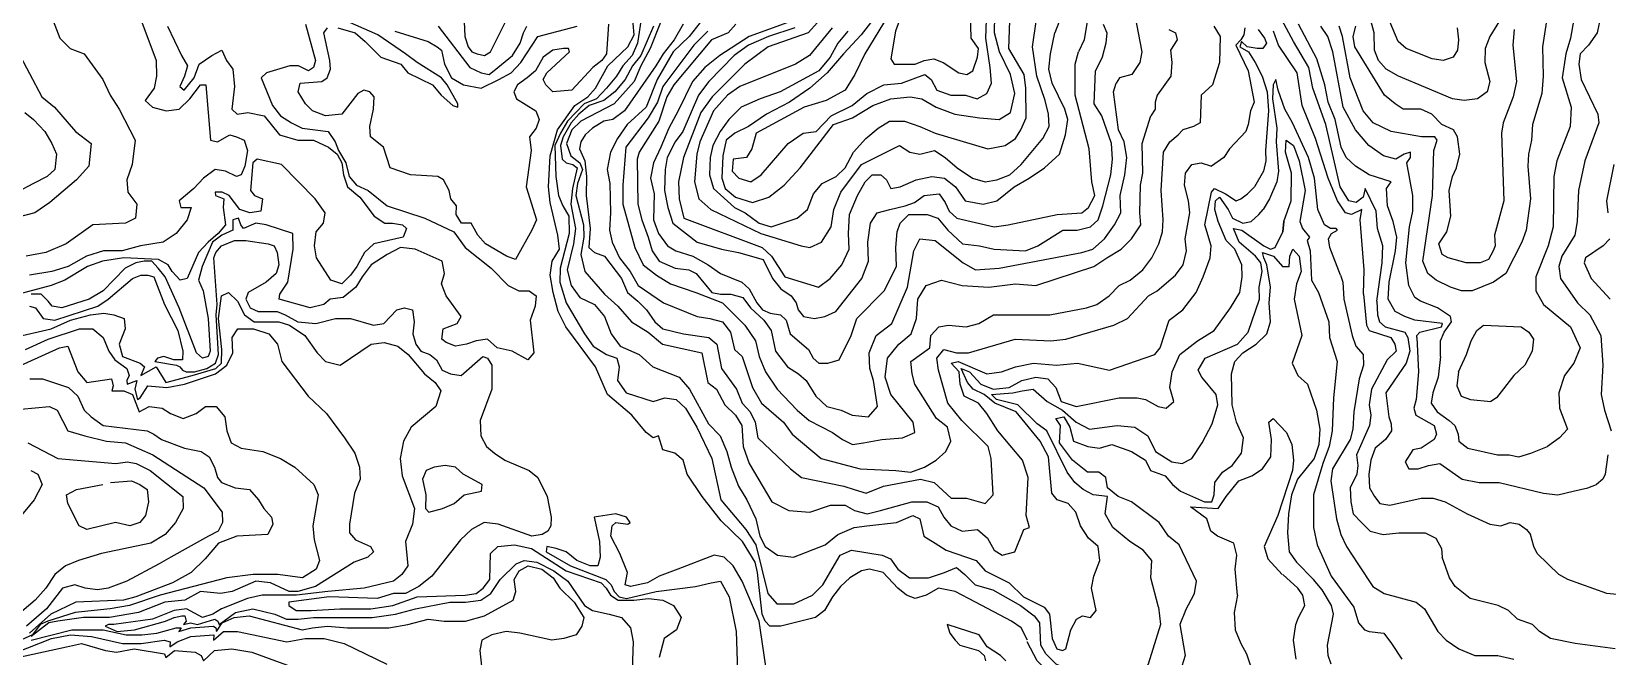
# Model space of a CAD drawing. Extents: x 3000 to 7000, y 3135 to 5000.
# Drawn here: x 5315 to 6226, y 3916 to 4278 of the extents above; entities that cross this region are included whole.
import ezdxf

# ---------------------------------------------------------------- set-up
doc = ezdxf.new("R2010")
doc.units = 0
doc.header["$MEASUREMENT"] = 0
doc.layers.add('TOPO_DIG', color=1, linetype='Continuous')

msp = doc.modelspace()

# ---------------------------------------------------------------- linework, layer by layer
at = {"layer": 'TOPO_DIG', "color": 3, "linetype": 'Continuous'}
for points, elevation in [([(5837, 4335), (5830.0625, 4312), (5820.65625, 4295), (5814.4375, 4278), (5811.6875, 4262), (5813.65625, 4259), (5825.8125, 4259), (5831.03125, 4261), (5836.5, 4262), (5842, 4260), (5850.9375, 4254), (5855.59375, 4253), (5859.125, 4255), (5861.8125, 4263), (5862.3125, 4268), (5858.25, 4274), (5857.625, 4295), (5856.65625, 4303), (5857.0625, 4310), (5856.34375, 4317)], 44), ([(5929.25, 4308), (5923.34375, 4273), (5920.09375, 4266)], 32), ([(5312.3125, 4292), (5327.75, 4284), (5331.59375, 4274), (5337.625, 4268), (5345.71875, 4265), (5356.46875, 4250), (5360.75, 4241), (5366, 4233), (5375.25, 4215), (5373.40625, 4201), (5370.3125, 4192), (5371.0625, 4185), (5376.1875, 4178), (5375.46875, 4170), (5369.65625, 4167), (5350.8125, 4166), (5335.4375, 4155), (5323.6875, 4150), (5312.15625, 4148)], 20), ([(5564.8125, 4292), (5565.6875, 4275), (5567.625, 4269), (5569.65625, 4266), (5572.8125, 4265), (5576.96875, 4264), (5580.5625, 4266), (5589, 4283)], 20), ([(5668.09375, 4289), (5665.3125, 4271), (5662.28125, 4264), (5657, 4258), (5653.1875, 4252), (5647.5625, 4245), (5641.75, 4239), (5634.625, 4236), (5624.96875, 4226), (5620.9375, 4219), (5617.5625, 4212), (5618.3125, 4194), (5619.6875, 4183), (5622.28125, 4177), (5625.8125, 4171), (5625.90625, 4161), (5620.8125, 4141), (5620.46875, 4133), (5624.28125, 4121), (5634.75, 4103), (5639.875, 4096), (5647.5, 4091), (5653.4375, 4089), (5654.84375, 4084), (5653.75, 4076), (5658.875, 4069), (5674.53125, 4064), (5681.25, 4066), (5687.6875, 4065), (5693.0625, 4060), (5699.65625, 4049), (5708.28125, 4031), (5713.5625, 4007), (5728, 3990), (5733.8125, 3981), (5740.625, 3953), (5745.9375, 3947), (5755.78125, 3947), (5766.5, 3952), (5772.4375, 3958), (5782.5625, 3975), (5789.09375, 3978), (5806.6875, 3975), (5811.5, 3973), (5815.875, 3967), (5822.5625, 3962), (5833.46875, 3962), (5842.84375, 3965), (5849.625, 3968), (5854.53125, 3964), (5860.375, 3958), (5870.75, 3955), (5886.75, 3946), (5894.59375, 3940), (5897.5625, 3936), (5898.1875, 3923)], 16), ([(5393.84375, 4281), (5401.90625, 4264), (5405.46875, 4258), (5403.625, 4252), (5400.9375, 4246), (5403.5, 4244), (5409.3125, 4251), (5412.21875, 4259), (5419.5, 4264), (5425.1875, 4267), (5428.0625, 4261), (5431.625, 4256), (5432.5625, 4246), (5431.0625, 4233), (5434.15625, 4230), (5440.34375, 4231), (5449.8125, 4229), (5458.53125, 4218), (5469.09375, 4215), (5478.3125, 4215), (5486.84375, 4211), (5491.96875, 4207), (5494.65625, 4202), (5495.5625, 4195), (5497.875, 4188), (5505.03125, 4182), (5513.1875, 4171), (5519.34375, 4167), (5523.9375, 4167), (5529.65625, 4166), (5531.9375, 4164), (5530.09375, 4159), (5513, 4155), (5507.75, 4150), (5503.3125, 4142), (5499.5625, 4137), (5494.53125, 4132), (5488.25, 4134), (5479.90625, 4147), (5478.875, 4154), (5479.75, 4162), (5484.09375, 4167), (5485, 4173), (5479.1875, 4181), (5459.6875, 4201), (5445.625, 4204), (5443.15625, 4202), (5441.875, 4186), (5444.15625, 4183), (5448.71875, 4181), (5447.8125, 4174), (5441.4375, 4173), (5435.75, 4175), (5429.53125, 4183), (5425.53125, 4185), (5421.375, 4185), (5421.5625, 4183), (5426.4375, 4181), (5425.96875, 4176), (5427.375, 4166), (5423.0625, 4161), (5417.34375, 4156), (5411.75, 4150), (5405.15625, 4135), (5401.15625, 4134), (5396.625, 4139), (5394.25, 4143), (5388.6875, 4146), (5368.625, 4147), (5356.375, 4145), (5347.6875, 4142), (5334.5625, 4134), (5326.59375, 4131), (5292.5625, 4122)], 16), ([(5525.125, 4278), (5544.46875, 4272), (5549.625, 4269), (5552.09375, 4267), (5553.9375, 4259), (5558.03125, 4251), (5564.875, 4247), (5575.15625, 4245), (5585.3125, 4250), (5592.4375, 4254), (5597.96875, 4260), (5607.875, 4275), (5630.5, 4281)], 16), ([(5678.71875, 4283), (5672.6875, 4268), (5667.25, 4258), (5663.46875, 4249), (5651.875, 4236), (5632.6875, 4226), (5627.4375, 4221), (5624.4375, 4213), (5626.84375, 4206), (5632.15625, 4202), (5633.53125, 4198), (5630.6875, 4190), (5629.75, 4183), (5634.25, 4166), (5634.375, 4159), (5632.75, 4149), (5635.03125, 4139), (5646.34375, 4126), (5654.125, 4119), (5661.96875, 4110), (5671.53125, 4104), (5679.9375, 4097), (5702.625, 4092), (5706.0625, 4075), (5711.125, 4071), (5715.875, 4062), (5722.0625, 4056), (5725.75, 4050), (5726.4375, 4038), (5730, 4028), (5743.09375, 4006), (5752.8125, 4001), (5764.9375, 4000), (5776.875, 4004), (5785.28125, 4004), (5790.75, 4001), (5798, 3999), (5805.71875, 4001), (5823.90625, 4006), (5832.5625, 4006), (5839.1875, 4003), (5842.3125, 3997), (5846.46875, 3992), (5852.875, 3989), (5861.875, 3990), (5867.625, 3985), (5871.53125, 3978), (5876.09375, 3975), (5883.4375, 3977), (5888.625, 3990), (5891.875, 3991), (5889.875, 3998), (5891, 4020), (5887.8125, 4030), (5873.5625, 4047), (5867.25, 4057), (5862.3125, 4063), (5854.125, 4067), (5851.8125, 4074), (5851.28125, 4081), (5846.625, 4086), (5850.6875, 4087), (5867.125, 4080), (5875.65625, 4081), (5883.6875, 4084), (5894.25, 4086), (5907.4375, 4085), (5919.53125, 4086), (5938.125, 4082), (5964.28125, 4091), (5967.375, 4095), (5972.5, 4111), (5980.46875, 4117), (5988.125, 4127), (5992.25, 4136), (5996.1875, 4147), (5996.875, 4154), (5993.125, 4166), (5997.0625, 4185), (5998.75, 4187), (6005.09375, 4184), (6011.15625, 4180), (6014.03125, 4181), (6017.875, 4184)], 20), ([(5701.6875, 4283), (5695.28125, 4275), (5686.0625, 4266), (5676.71875, 4250), (5670.40625, 4234), (5659.375, 4224), (5653.875, 4216), (5649.875, 4208), (5647.8125, 4198), (5649.4375, 4190), (5649.8125, 4173), (5649.1875, 4163), (5650.78125, 4156), (5655.0625, 4147), (5661.1875, 4139), (5665.875, 4131), (5680.46875, 4121), (5699.9375, 4113), (5707.21875, 4112), (5714.53125, 4110), (5719.03125, 4104), (5721.34375, 4094), (5725.78125, 4090), (5731.875, 4072), (5736.96875, 4063), (5749.65625, 4052), (5754.65625, 4045), (5771.5625, 4031), (5794.0625, 4025), (5814.6875, 4024), (5823.25, 4023), (5831.25, 4026), (5838.03125, 4030), (5843.5625, 4035), (5846.375, 4041), (5844.40625, 4049), (5838.125, 4054), (5825.625, 4074), (5824.0625, 4080), (5823.3125, 4087), (5834.28125, 4095), (5834.8125, 4102), (5839.5, 4107), (5845.03125, 4108), (5855.28125, 4107), (5862.5625, 4109), (5871, 4114), (5881.28125, 4114), (5903.5625, 4114), (5924.75, 4118), (5930.8125, 4120), (5937.84375, 4125), (5943.625, 4131), (5950.03125, 4134), (5957.375, 4140), (5962.4375, 4147), (5966.625, 4155), (5968.625, 4162), (5969.0625, 4169), (5967.90625, 4186), (5969.25, 4208), (5972.875, 4214), (5977.71875, 4218)], 24), ([(5722.1875, 4282), (5717.71875, 4277), (5708.1875, 4273), (5686.4375, 4247), (5682.25, 4240), (5677.8125, 4226), (5666.3125, 4208), (5665.1875, 4204), (5665.5, 4178), (5667.875, 4169), (5671.65625, 4159), (5673.84375, 4151), (5677.875, 4145), (5687.0625, 4141), (5695, 4140), (5699.34375, 4138), (5708.375, 4127), (5713.375, 4126), (5719.375, 4126), (5726.21875, 4124), (5730.75, 4118), (5738.4375, 4111), (5742.5625, 4105), (5745.03125, 4093), (5752.0625, 4084), (5758.5, 4080), (5762.8125, 4076), (5768.5, 4067), (5774.6875, 4061), (5782.96875, 4059), (5789.5, 4056), (5798.9375, 4055), (5804, 4061), (5801.65625, 4076), (5799.65625, 4083), (5799.21875, 4092), (5803.34375, 4102), (5812.28125, 4109), (5821.375, 4130), (5825.125, 4151), (5828.40625, 4158), (5837.375, 4157), (5853.46875, 4144), (5860.625, 4140), (5874.25, 4141), (5922.125, 4150), (5928.4375, 4152), (5935.25, 4158), (5941, 4166), (5944.59375, 4173), (5944.3125, 4183), (5946.9375, 4195), (5948.03125, 4205), (5946.625, 4214), (5943.21875, 4221), (5940.34375, 4243), (5941.9375, 4248)], 28), ([(5756.3125, 4280), (5741.03125, 4275), (5729.5625, 4270), (5721.28125, 4264), (5706.6875, 4249), (5700.6875, 4241), (5691.59375, 4220), (5687.25, 4214), (5682.59375, 4205), (5681.3125, 4198), (5681, 4186), (5683, 4176), (5685.875, 4167), (5699.9375, 4156), (5713.96875, 4152), (5723.65625, 4150), (5737.96875, 4146), (5743.46875, 4135), (5748.25, 4129), (5754.25, 4125), (5757.125, 4121), (5758.125, 4117), (5761.34375, 4113), (5767.625, 4112), (5773.59375, 4113), (5780.0625, 4116), (5795, 4135), (5798.8125, 4145), (5798.375, 4156), (5800.09375, 4167), (5803.8125, 4173), (5811.15625, 4175), (5820.0625, 4177), (5825.34375, 4179), (5831.0625, 4183), (5839.6875, 4184), (5843.15625, 4179), (5845.4375, 4174), (5849.9375, 4170), (5871.4375, 4165), (5879.625, 4166), (5907.75, 4172), (5922.15625, 4173), (5925.84375, 4176), (5929.5625, 4183), (5927.9375, 4191), (5926.40625, 4210), (5918.15625, 4241), (5918.3125, 4259), (5920.09375, 4266)], 32), ([(5777.8125, 4280), (5764.6875, 4264), (5756.71875, 4259), (5724.4375, 4246), (5717.46875, 4241), (5709.34375, 4232), (5701.5, 4214), (5699.59375, 4207), (5698.375, 4191), (5700.8125, 4181), (5707.84375, 4175), (5736.5625, 4161), (5760.03125, 4154), (5765, 4153), (5771.75, 4156), (5777.34375, 4165), (5778.8125, 4175), (5782.9375, 4185), (5794.71875, 4201), (5816.84375, 4212), (5822.78125, 4208), (5828.5625, 4207), (5836.9375, 4209), (5843.09375, 4205), (5850.125, 4199), (5858.875, 4193), (5866.1875, 4191), (5873, 4192), (5880.5, 4195), (5887.03125, 4201), (5899.46875, 4216), (5903.25, 4223), (5902.78125, 4230), (5901, 4238), (5896.0625, 4252), (5893.65625, 4269), (5895.875, 4285)], 36), ([(5804.0625, 4288), (5794.5625, 4276), (5784.3125, 4265), (5775.0625, 4254), (5764.875, 4245), (5753.25, 4237), (5740, 4230), (5729.53125, 4223), (5721.65625, 4219), (5716.625, 4215), (5714.75, 4206), (5714.09375, 4193), (5715.96875, 4187), (5721.9375, 4182), (5731.75, 4179), (5741.28125, 4182), (5750.1875, 4189), (5759.375, 4199), (5778.65625, 4224), (5789.53125, 4228), (5801.34375, 4235), (5811.6875, 4239), (5822.90625, 4240), (5829.65625, 4239), (5837.90625, 4234), (5848.78125, 4230), (5862.9375, 4228), (5874.3125, 4227), (5880.8125, 4231), (5883.3125, 4242), (5880.8125, 4253), (5874.5, 4266), (5871.625, 4277), (5871.875, 4287)], 40), ([(5952.71875, 4287), (5956.71875, 4266), (5955.53125, 4260), (5951.0625, 4253), (5943.875, 4251), (5941.9375, 4248)], 28), ([(5998.34375, 4281), (6001.90625, 4275), (6001.625, 4260), (5997.5625, 4247), (5991.03125, 4241), (5990.46875, 4225), (5986.6875, 4223), (5980.5, 4221), (5977.71875, 4218)], 24), ([(6024, 4279), (6027.5625, 4274), (6028.71875, 4271), (6026.625, 4268), (6023.46875, 4268), (6017.6875, 4269), (6014.25, 4272), (6013.4375, 4269), (6018.375, 4266), (6022.28125, 4260), (6026.25, 4252), (6029.125, 4243), (6029.90625, 4232), (6028.1875, 4209), (6028.375, 4203), (6026.96875, 4197), (6021.78125, 4188), (6017.875, 4184)], 20), ([(6115.5625, 4101), (6115.53125, 4102), (6117.28125, 4104), (6129.8125, 4107), (6130.375, 4109), (6114.46875, 4111), (6108.625, 4113), (6103.125, 4116), (6099.125, 4123), (6099.6875, 4133), (6103.21875, 4151), (6104, 4159), (6102, 4168), (6098.59375, 4177), (6098.125, 4187), (6100.8125, 4191), (6088.125, 4195), (6080.15625, 4200), (6074.75, 4205), (6071.84375, 4211), (6068.375, 4227), (6064.40625, 4237), (6062.53125, 4247), (6057.875, 4262), (6047.25, 4282)], 24), ([(6190.59375, 4284), (6188.1875, 4269), (6188.53125, 4252), (6187.78125, 4242), (6182.5, 4224), (6181.8125, 4215), (6180.15625, 4207), (6179.75, 4200), (6181.25, 4181), (6178.75, 4163), (6176.3125, 4156), (6166.9375, 4138), (6160, 4133), (6147.625, 4128), (6141.5, 4128), (6135.03125, 4130), (6126.75, 4134), (6122, 4138), (6119.125, 4145), (6124.71875, 4183), (6125.46875, 4209), (6127.375, 4215), (6126.0625, 4217), (6118.21875, 4217), (6100.875, 4220), (6090.375, 4225), (6084.6875, 4232), (6077.15625, 4251), (6072.59375, 4275), (6070.71875, 4281)], 28), ([(6165.8125, 4288), (6157.8125, 4275), (6155.15625, 4268), (6154.8125, 4260), (6157.75, 4249), (6156.25, 4243), (6150.65625, 4239), (6142.9375, 4238), (6136.15625, 4239), (6105.0625, 4252), (6097.90625, 4256), (6093.5, 4261), (6091.25, 4267), (6090.90625, 4277), (6088.84375, 4285)], 32), ([(6222, 4287), (6219.875, 4277), (6214.84375, 4270), (6209.9375, 4265), (6209.21875, 4259), (6210.625, 4250), (6220.125, 4230), (6220.78125, 4225), (6212.75, 4203), (6209.0625, 4186), (6208.25, 4168), (6206.875, 4160), (6199.375, 4148), (6197.625, 4142), (6198.53125, 4135), (6208.46875, 4121), (6215.59375, 4114), (6222, 4102), (6223, 4085), (6222.09375, 4068), (6223.9375, 4059), (6227.90625, 4047)], 24), ([(6084.8125, 4126), (6085.09375, 4140), (6082.84375, 4169), (6083.75, 4175), (6077.875, 4172), (6074.40625, 4173), (6069.75, 4180), (6064.3125, 4193), (6057.0625, 4216), (6049.28125, 4235), (6046.5625, 4254), (6035.625, 4270), (6032.84375, 4278)], 20), ([(5311.375, 4231), (5316.53125, 4227), (5323.09375, 4220), (5327.125, 4213), (5329.6875, 4207), (5328.71875, 4198), (5324.4375, 4194), (5316.5, 4190), (5297.59375, 4180)], 24), ([(6038.8125, 4168), (6042.9375, 4180), (6043.125, 4196), (6039.6875, 4208), (6040.125, 4215), (6044.40625, 4212), (6047.625, 4203), (6051.15625, 4186), (6048.0625, 4168), (6049.5625, 4164), (6053.53125, 4159), (6052.34375, 4157), (6054.0625, 4151)], 16), ([(5966.375, 3945), (5961.9375, 3962), (5962.59375, 3972), (5957.4375, 3978), (5949.84375, 3983), (5939.90625, 3991), (5935.5, 3999), (5936.875, 4009), (5928.6875, 4010), (5922.84375, 4013), (5918.03125, 4017), (5913.625, 4023), (5901.84375, 4047), (5896.25, 4051), (5885.15625, 4062), (5872.875, 4065), (5869.96875, 4068), (5882.25, 4069), (5887.625, 4070), (5893.96875, 4071), (5902.0625, 4064), (5910.875, 4059), (5918.875, 4052), (5926.4375, 4048), (5942.40625, 4050), (5952.71875, 4049), (5960.125, 4044), (5964.625, 4035), (5974.03125, 4029), (5980, 4028), (5985.65625, 4031), (5991.6875, 4040), (5997.3125, 4051), (6000.625, 4062), (5999.71875, 4068), (5991.5, 4078), (5989.375, 4082), (5993.3125, 4089), (6012, 4097), (6018.125, 4104), (6024.8125, 4123), (6024.46875, 4130), (6026.1875, 4139), (6025.40625, 4144), (6022.5, 4148), (6013.03125, 4156), (6009.625, 4164), (6014.4375, 4163), (6027.25, 4154), (6031.0625, 4152), (6033.75, 4153), (6038.25, 4162), (6038.8125, 4168), (6038.25, 4162)], 16), ([(6054.0625, 4151), (6054.8125, 4134), (6058.71875, 4127), (6064.6875, 4110), (6065.1875, 4101), (6069.59375, 4087), (6067.5625, 4066), (6066.6875, 4047), (6065.03125, 4038), (6061.21875, 4028), (6055.875, 4010), (6056, 3991), (6058, 3981), (6066.1875, 3963)], 16), ([(5305, 4101), (5326.71875, 4106), (5337.78125, 4111), (5349.375, 4114), (5357.15625, 4115), (5362.84375, 4114), (5368.9375, 4112), (5369.375, 4106), (5365.96875, 4097), (5367.875, 4090), (5378.1875, 4086), (5380.5625, 4084), (5378.53125, 4079), (5387.40625, 4084), (5393, 4075), (5408.09375, 4079), (5421.875, 4083), (5425.15625, 4086), (5425.28125, 4094), (5423.3125, 4112), (5425.125, 4125), (5429.0625, 4127), (5434.375, 4122), (5438.375, 4114), (5443.90625, 4110), (5458.25, 4110), (5464.375, 4108), (5473.15625, 4102), (5480.375, 4092), (5485.1875, 4087), (5493.5625, 4085), (5511.59375, 4097), (5518.96875, 4098), (5526.90625, 4096), (5533, 4091), (5542.375, 4080), (5548.59375, 4075), (5551.84375, 4070), (5548.96875, 4061), (5534.65625, 4049), (5530.3125, 4041), (5528.25, 4031), (5529.375, 4021), (5536.625, 4002), (5535.4375, 3993), (5531.46875, 3983), (5532.8125, 3969), (5529.21875, 3964), (5524.375, 3960), (5507.46875, 3956), (5486.4375, 3954), (5468.375, 3952), (5448.5625, 3952), (5440.15625, 3950), (5425, 3944), (5420.15625, 3941), (5414.1875, 3939), (5404.90625, 3944), (5397.78125, 3943), (5385.125, 3938), (5362.875, 3935), (5359.71875, 3935), (5357.8125, 3934), (5364.71875, 3931), (5374.90625, 3932), (5392.71875, 3937), (5397.6875, 3939), (5402.125, 3940), (5403.84375, 3940), (5404.6875, 3937), (5403.1875, 3935), (5407.15625, 3936), (5411.21875, 3935), (5421.25, 3938), (5422.90625, 3937), (5423.6875, 3935), (5433.125, 3942), (5443.15625, 3944), (5455.875, 3941), (5462.625, 3938), (5469.3125, 3938), (5478.25, 3939), (5512.125, 3939), (5525.625, 3941), (5537.125, 3944), (5557.0625, 3948), (5566, 3948), (5574.84375, 3949), (5580.6875, 3953), (5585.96875, 3961), (5595.28125, 3970), (5599.875, 3972), (5607.21875, 3971), (5617.125, 3966), (5625.125, 3960), (5634.78125, 3946), (5639.375, 3943), (5649.125, 3941), (5656.09375, 3939), (5661.28125, 3933), (5662.8125, 3925), (5662.375, 3909)], 16), ([(6084.8125, 4126), (6086.5, 4108), (6088.0625, 4105), (6100.53125, 4101), (6103, 4097), (6103.625, 4093), (6098.4375, 4088), (6089.40625, 4071), (6088, 4062), (6088.96875, 4056), (6088.34375, 4050), (6080.75, 4033), (6081.53125, 4027), (6081.03125, 4022), (6077.09375, 4014), (6077.4375, 4006), (6078.78125, 3999), (6083.5625, 3994), (6088.71875, 3989), (6096.09375, 3987), (6105.15625, 3988), (6120.4375, 3988), (6126.5625, 3985), (6129.78125, 3979), (6130.25, 3974)], 20), ([(6139.65625, 4081), (6144.375, 4091), (6146.96875, 4099), (6150.3125, 4105), (6154.09375, 4108), (6175.90625, 4107), (6180.40625, 4104), (6183, 4100), (6182.28125, 4093), (6178.0625, 4085), (6171.59375, 4079), (6161.6875, 4066), (6158.3125, 4064)], 28), ([(6115.5625, 4101), (6116.5, 4081), (6115.1875, 4065), (6113.96875, 4060), (6115, 4056), (6125.65625, 4050), (6126.9375, 4045), (6125.65625, 4042), (6118.125, 4037), (6113.375, 4036), (6108.78125, 4029), (6110.96875, 4025), (6116.3125, 4025), (6122.375, 4027), (6128.875, 4028), (6141.84375, 4019), (6151.625, 4017), (6163.1875, 4017), (6188.71875, 4011), (6197.125, 4010), (6205.875, 4012), (6214.40625, 4014), (6219.5, 4016)], 24), ([(5303, 4082), (5331.5, 4095), (5336.3125, 4096), (5342.15625, 4081), (5347.1875, 4075), (5361.46875, 4077), (5362.5, 4073), (5361.65625, 4070), (5368.59375, 4070), (5373.75, 4068), (5377.46875, 4058), (5383.21875, 4061), (5390.84375, 4060), (5395.59375, 4057), (5402.9375, 4054), (5410.4375, 4057), (5415.8125, 4061), (5422.0625, 4061), (5427, 4055), (5428.25, 4047), (5430.625, 4040), (5436.46875, 4037), (5449, 4035), (5459.15625, 4031), (5467.4375, 4026), (5478.40625, 4016), (5480.84375, 4010), (5477.8125, 3992), (5478.625, 3984), (5481.78125, 3972), (5479.6875, 3967), (5471.84375, 3962), (5457.59375, 3964), (5443.3125, 3964), (5428.15625, 3962), (5389.625, 3952), (5372, 3946), (5360.75, 3944), (5340.53125, 3942), (5324.8125, 3937), (5320.28125, 3935), (5315.875, 3929), (5302.71875, 3923)], 20), ([(6139.65625, 4081), (6138.71875, 4073), (6141.3125, 4067), (6146.53125, 4065), (6158.3125, 4064)], 28), ([(5292.4375, 4058), (5325.75, 4061), (5330.0625, 4059), (5336.375, 4047), (5346.21875, 4044), (5358.6875, 4041), (5369.625, 4040), (5385.5, 4033), (5414.9375, 4014), (5425.4375, 4000), (5425.6875, 3994), (5423.125, 3989), (5417.5, 3986), (5395.8125, 3974), (5389, 3970), (5370.34375, 3960), (5359.65625, 3956), (5353.46875, 3955), (5346.40625, 3956), (5340.375, 3958), (5333.28125, 3956), (5324, 3944), (5312.375, 3934)], 24), ([(6012.0625, 3952), (6010.75, 3967), (6011.6875, 3975), (6009.875, 3982), (6000.46875, 3986), (5996.6875, 3989), (5994.34375, 3996), (5984.9375, 4003), (6000.78125, 4002), (6005.375, 4009), (6012.84375, 4018), (6020.25, 4021), (6026.5, 4025), (6031.21875, 4032), (6031.71875, 4042), (6030.0625, 4052), (6032.6875, 4054), (6040.375, 4046), (6043.34375, 4039), (6044.34375, 4030), (6043.875, 4024), (6035.3125, 3998), (6027.5, 3980), (6029.46875, 3973), (6037.78125, 3964)], 12), ([(5564.625, 4022), (5560.3125, 4026), (5554.21875, 4027), (5547.84375, 4026), (5543.21875, 4024), (5541.125, 4019), (5543.09375, 4010), (5543, 4002), (5544.84375, 4000), (5552.65625, 4002), (5559.5, 4005), (5565.34375, 4010), (5575.25, 4012), (5575.59375, 4016), (5564.59375, 4022)], 16), ([(6225.9375, 4033), (6224.5, 4022), (6223.09375, 4019), (6219.5, 4016)], 24), ([(5314.9375, 4024), (5319.0625, 4022), (5321.46875, 4016), (5316.8125, 4007), (5307.71875, 3996)], 28), ([(5360.875, 4017), (5373.0625, 4018), (5377.875, 4016), (5382.15625, 4013), (5382.8125, 4006), (5381.15625, 3998), (5377.84375, 3994), (5372.15625, 3992), (5363.90625, 3994), (5347.25, 3990), (5342.9375, 3992), (5336.28125, 4005), (5335.5, 4010), (5341.28125, 4013), (5356.59375, 4016)], 28), ([(5741.3125, 3899), (5735.65625, 3937), (5725.9375, 3960), (5720.75, 3969), (5715.375, 3974), (5709.6875, 3975), (5688.6875, 3967), (5677.9375, 3963), (5671.125, 3959), (5661.4375, 3957), (5658.3125, 3958), (5659.625, 3965), (5655.21875, 3976), (5650, 3986), (5650.75, 3992), (5652.96875, 3994), (5659.71875, 3993), (5661.125, 3994), (5659.03125, 3997), (5652.90625, 3999), (5640.3125, 3997), (5643.40625, 3983), (5643.84375, 3974), (5642.4375, 3969), (5637.96875, 3969), (5630.375, 3972), (5624.15625, 3977), (5618.375, 3979), (5613, 3980), (5612.625, 3977), (5626.6875, 3969), (5647.0625, 3961), (5650.25, 3958), (5651.875, 3954), (5654.84375, 3951), (5659.0625, 3950), (5676.25, 3954), (5698.8125, 3957), (5707.96875, 3959), (5713.375, 3960), (5718.40625, 3951), (5722.375, 3931), (5723.25, 3908)], 12), ([(6230.1875, 3921), (6207, 3924), (6192.875, 3927), (6186.4375, 3931), (6182.375, 3935), (6173.8125, 3938), (6168.5625, 3943), (6162.625, 3946), (6146.375, 3950), (6137.6875, 3957), (6134.53125, 3962), (6130.28125, 3974)], 20), ([(6046, 3915), (6044.28125, 3926), (6045.6875, 3935), (6047.25, 3939), (6050.875, 3946), (6049.78125, 3952), (6046.9375, 3956), (6038.28125, 3964)], 12), ([(6066.1875, 3963), (6079.15625, 3945), (6081.9375, 3936), (6085.46875, 3932), (6088.0625, 3931), (6096.5, 3930), (6101.03125, 3924), (6106.96875, 3915)], 16), ([(6012.0625, 3952), (6010, 3942), (6010.6875, 3932), (6013.90625, 3924), (6017.25, 3918), (6021.78125, 3904)], 12), ([(5966.375, 3945), (5967.46875, 3935), (5960.34375, 3912), (5957.875, 3908), (5955.0625, 3905), (5951.34375, 3903), (5939.875, 3904), (5935.4375, 3906), (5925, 3910), (5911.96875, 3910), (5907.34375, 3912), (5901.3125, 3918), (5898.40625, 3923)], 16), ([(5878.25, 3914), (5875.15625, 3917), (5867.3125, 3922), (5862.75, 3929), (5844.21875, 3935), (5845.90625, 3930), (5848.90625, 3926), (5851.59375, 3923), (5862.46875, 3920), (5865.65625, 3917), (5866.40625, 3914)], 12), ([(5306.8125, 3919), (5326.875, 3927), (5337.90625, 3929), (5350, 3928), (5367.8125, 3924), (5378.75, 3924), (5392.03125, 3926), (5395.40625, 3925), (5395.3125, 3922), (5399.4375, 3925), (5407.40625, 3928), (5420.5625, 3929), (5420.375, 3926), (5426.1875, 3931), (5434.375, 3931), (5462.875, 3925), (5473.34375, 3927), (5484.375, 3927), (5495.9375, 3924), (5520.65625, 3912)], 20)]:
    msp.add_lwpolyline(points, dxfattribs=dict(at, elevation=elevation))
at = {"layer": 'TOPO_DIG', "color": 1, "linetype": 'Continuous'}
for points, elevation in [([(5810.15625, 4287), (5796.65625, 4265), (5791.03125, 4253), (5785.375, 4244), (5774.34375, 4238), (5761.6875, 4234), (5734, 4219), (5731.53125, 4210), (5728.28125, 4205), (5720.625, 4204), (5720.03125, 4197), (5723.90625, 4193), (5730.9375, 4191), (5736.875, 4195), (5752.4375, 4213), (5761.1875, 4219), (5768.53125, 4220), (5777.3125, 4229), (5789.375, 4235), (5797.8125, 4242), (5807.6875, 4247), (5818, 4248), (5831.4375, 4253), (5835.03125, 4250), (5838.375, 4244), (5846.375, 4241), (5854.96875, 4241), (5861.6875, 4239), (5867.1875, 4242), (5869.90625, 4248), (5869.21875, 4257), (5866.65625, 4274), (5867.71875, 4306)], 42), ([(5376.15625, 4291), (5387.34375, 4261), (5387.5625, 4252), (5386.1875, 4245), (5381, 4238), (5385.1875, 4234), (5393.0625, 4232), (5400.59375, 4233), (5406.75, 4239), (5412.9375, 4247), (5416, 4247), (5418.78125, 4215), (5422.75, 4214), (5429.9375, 4218), (5433.8125, 4217), (5438.21875, 4215), (5440.1875, 4209), (5438.59375, 4200), (5436.53125, 4195), (5433.75, 4194), (5427.375, 4197), (5421.46875, 4198), (5414.625, 4193), (5409.03125, 4187), (5400.625, 4180), (5401.625, 4176), (5407.5, 4176), (5405.1875, 4169), (5398.875, 4161), (5391.4375, 4156), (5378.375, 4154), (5367.6875, 4151), (5357, 4151), (5347.03125, 4148), (5336.53125, 4142), (5327.0625, 4139), (5314.25, 4137)], 18), ([(5890.625, 3926), (5887.09375, 3933), (5881.53125, 3937), (5860.625, 3948), (5848.90625, 3954), (5839.25, 3956), (5832.1875, 3952), (5825.78125, 3950), (5820.71875, 3952), (5815.71875, 3956), (5807.3125, 3965), (5799.5, 3967), (5794.84375, 3966), (5788.0625, 3962), (5782.6875, 3957), (5778, 3951), (5773.4375, 3943), (5768.3125, 3939), (5748.28125, 3934), (5741.8125, 3934), (5739.21875, 3937), (5737.5, 3941), (5734.8125, 3965), (5733.40625, 3971), (5725.96875, 3983), (5713.71875, 3995), (5702.71875, 4009), (5694.0625, 4022), (5691.6875, 4030), (5686.90625, 4034), (5680.09375, 4036), (5677.625, 4044), (5674.53125, 4043), (5670.34375, 4046), (5662.09375, 4056), (5648.125, 4068), (5641.15625, 4084), (5623.9375, 4107), (5619.59375, 4116), (5616.59375, 4127), (5614.875, 4137), (5616.125, 4145), (5620.25, 4152), (5619.375, 4160), (5614.9375, 4179), (5614.0625, 4188), (5614.90625, 4206), (5619.125, 4221), (5629.21875, 4235), (5636.75, 4240), (5641.0625, 4245), (5648.3125, 4258), (5659.78125, 4269), (5663.4375, 4276), (5662.40625, 4289)], 14), ([(5473.6875, 4282), (5479.375, 4261), (5478.25, 4257), (5475.25, 4255), (5469.53125, 4258), (5464.5, 4258), (5451.09375, 4254), (5448.0625, 4251), (5454.46875, 4235), (5459.1875, 4229), (5465.5625, 4225), (5471.625, 4222), (5486.78125, 4220), (5490.75, 4214), (5492.75, 4209), (5496.96875, 4202), (5498.90625, 4194), (5503, 4189), (5509.875, 4186), (5520.78125, 4177), (5542.5625, 4170), (5559.3125, 4162), (5565.9375, 4153), (5580.9375, 4141), (5590.6875, 4131), (5596.78125, 4128), (5602.875, 4128), (5606.875, 4125), (5606.21875, 4119), (5603.46875, 4111), (5605.4375, 4092), (5602.0625, 4088), (5593, 4093), (5584.34375, 4095), (5578.8125, 4100), (5572.28125, 4099), (5566.65625, 4097), (5560.1875, 4096), (5554.875, 4098), (5552.34375, 4100), (5553.125, 4106), (5561.1875, 4109), (5563.5, 4113), (5554.9375, 4125), (5552.125, 4132), (5553.90625, 4138), (5552.5, 4145), (5536.875, 4152), (5528.5625, 4153), (5520.78125, 4149), (5511.625, 4143), (5506.28125, 4136), (5502.625, 4130), (5495.40625, 4124), (5487.8125, 4123), (5484.15625, 4120), (5476.375, 4118), (5458.4375, 4123), (5458.8125, 4126), (5463.34375, 4133), (5466.53125, 4152), (5466.25, 4161), (5450.90625, 4166), (5444.96875, 4167), (5437.8125, 4164), (5436.1875, 4166), (5434.875, 4170), (5431.6875, 4169), (5431.6875, 4163), (5425.25, 4160), (5419.84375, 4156), (5413.875, 4142), (5411.78125, 4134), (5414.4375, 4128), (5417.40625, 4112), (5418.46875, 4093), (5417.28125, 4090), (5414.125, 4089), (5410.6875, 4092), (5400.59375, 4118), (5392.59375, 4136), (5388.5625, 4141), (5384.90625, 4145), (5380.3125, 4145), (5375.5625, 4144), (5369.4375, 4141), (5356.71875, 4128), (5348.5625, 4123), (5332.875, 4118), (5327.28125, 4119), (5325, 4122), (5320.875, 4126), (5315.09375, 4126)], 14), ([(5648.6875, 4282), (5647.5, 4265), (5644.875, 4261), (5639.6875, 4257), (5627.5, 4244), (5616.40625, 4243), (5612.5, 4247), (5610.9375, 4250), (5613.09375, 4254), (5626.15625, 4266), (5625.59375, 4268), (5622.625, 4268), (5616.53125, 4267), (5610.875, 4263), (5606.5625, 4255), (5601.75, 4251), (5596.125, 4247), (5593.9375, 4243), (5595.5625, 4239), (5606.75, 4232), (5608.625, 4227), (5606.8125, 4222), (5603, 4217), (5604, 4209), (5601.15625, 4188), (5607.09375, 4169), (5604.40625, 4163), (5595, 4146), (5589.75, 4148), (5577.5625, 4155), (5573.25, 4160), (5569.34375, 4167), (5563.78125, 4167), (5560.5625, 4172), (5560.75, 4177), (5557.53125, 4181), (5556.625, 4186), (5553.28125, 4192), (5550.0625, 4194), (5534.25, 4195), (5522.59375, 4199), (5518.65625, 4211), (5511.1875, 4217), (5510.6875, 4223), (5512.96875, 4233), (5513.34375, 4240), (5510.8125, 4243), (5507.375, 4244), (5503.75, 4242), (5494.59375, 4230), (5485.25, 4229), (5477.59375, 4232), (5473.59375, 4236), (5469.3125, 4243), (5470.5, 4248), (5483.0625, 4249), (5486.125, 4251), (5488.09375, 4256), (5487.75, 4261), (5484.21875, 4277), (5486.40625, 4280)], 14), ([(5492.25, 4280), (5502.3125, 4277), (5508.03125, 4272), (5517.125, 4263), (5528.65625, 4259), (5532.8125, 4254), (5546.90625, 4247), (5552, 4241), (5558.78125, 4235), (5561.625, 4234), (5561.53125, 4236), (5555.375, 4247), (5552.1875, 4251), (5538.125, 4260), (5531.46875, 4265), (5515.34375, 4276), (5489.9375, 4287)], 14), ([(5550.3125, 4281), (5568.5625, 4257), (5575.15625, 4254), (5579.6875, 4253), (5584.65625, 4257), (5593.09375, 4264), (5597.6875, 4271), (5599.625, 4277), (5601.5625, 4281)], 18), ([(5674.59375, 4281), (5667.3125, 4264), (5662.5, 4258), (5658.25, 4250), (5652.25, 4243), (5646.03125, 4238), (5637.5, 4235), (5631.5625, 4230), (5627.0625, 4225), (5622.4375, 4217), (5620.84375, 4212), (5621.8125, 4204), (5624.1875, 4202), (5628.125, 4201), (5630.625, 4199), (5627.8125, 4187), (5626.90625, 4178), (5629.5625, 4164), (5628.40625, 4155), (5624.78125, 4140), (5627.125, 4131), (5632, 4124), (5640.46875, 4120), (5646.40625, 4113), (5650.21875, 4103), (5655.4375, 4096), (5666.28125, 4091), (5674.25, 4084), (5689.5625, 4078), (5695.5, 4071), (5706.375, 4051), (5713.125, 4044), (5717.0625, 4035), (5719.4375, 4026), (5723.6875, 4015), (5728.5625, 4007), (5733.75, 3996), (5736.125, 3986), (5739.21875, 3980), (5746.1875, 3975), (5755.59375, 3974), (5773.84375, 3981), (5781.1875, 3987), (5790.53125, 3991), (5797.8125, 3992), (5815.0625, 3994), (5824.46875, 3998), (5828.53125, 3996), (5830.90625, 3986), (5837.375, 3982), (5843.75, 3978), (5860.96875, 3972), (5866.3125, 3966), (5880.125, 3959), (5888.4375, 3951), (5900.40625, 3945), (5903.40625, 3941), (5904.9375, 3927), (5907.5625, 3921), (5910.84375, 3920), (5912.84375, 3921), (5915.8125, 3932), (5918.96875, 3938), (5922.53125, 3940), (5927.03125, 3939), (5930.3125, 3943), (5927.71875, 3956), (5929.0625, 3963), (5932.40625, 3972), (5931.4375, 3980), (5925.9375, 3985), (5921.40625, 3992), (5918.53125, 4000), (5914.1875, 4005), (5907.8125, 4007), (5904.8125, 4011), (5902.875, 4032), (5897.9375, 4041), (5884.15625, 4058), (5871.8125, 4063), (5865.75, 4068), (5859.3125, 4071), (5856.03125, 4075), (5852.375, 4083), (5857.125, 4081), (5863.65625, 4074), (5870.875, 4071), (5880.1875, 4072), (5887.4375, 4076), (5895.5625, 4078), (5902.4375, 4077), (5907.0625, 4072), (5910.1875, 4064), (5918.71875, 4061), (5943.59375, 4066), (5954, 4066), (5958.9375, 4065), (5966.15625, 4061), (5970.78125, 4060), (5975.21875, 4064), (5972.9375, 4072), (5974.1875, 4081), (5978.71875, 4091), (5988.8125, 4099), (5998.5625, 4105), (6008, 4118), (6013.28125, 4127), (6014.78125, 4136), (6014.5, 4143), (6010.4375, 4152), (6005.4375, 4157), (6000.75, 4168), (5998.84375, 4175), (5999.375, 4180), (6001.625, 4182), (6006.6875, 4175), (6009.125, 4170), (6015.125, 4167), (6019.875, 4168), (6024.28125, 4172), (6026.75, 4175)], 18), ([(5691.6875, 4282), (5686.53125, 4273), (5680.28125, 4265), (5676.03125, 4258), (5657.875, 4232), (5651.0625, 4227), (5645.96875, 4226), (5639.3125, 4222), (5635.09375, 4218), (5632.65625, 4214), (5631.9375, 4210), (5634.9375, 4203), (5636.03125, 4194), (5635.71875, 4183), (5638.09375, 4164), (5637.375, 4153), (5640.46875, 4150), (5646.3125, 4148), (5656.0625, 4135), (5659.5625, 4127), (5665.6875, 4122), (5670.65625, 4117), (5675.4375, 4110), (5679.96875, 4106), (5691.9375, 4103), (5706.6875, 4101), (5711.3125, 4097), (5713.90625, 4083), (5722.65625, 4071), (5725.875, 4063), (5730.5625, 4058), (5733.375, 4052), (5735, 4043), (5753.78125, 4025), (5760.21875, 4020), (5784.65625, 4015), (5790.65625, 4013), (5797.5625, 4011), (5807.5625, 4015), (5828.8125, 4019), (5836.78125, 4017), (5846.65625, 4008), (5855.5, 4008), (5866.1875, 4005), (5870.84375, 4010), (5869.71875, 4031), (5867.96875, 4038), (5852.6875, 4053), (5844.625, 4063), (5839.375, 4082), (5838.25, 4089), (5842.375, 4094), (5849.65625, 4092), (5856.59375, 4092), (5883.53125, 4100), (5904.125, 4099), (5912.9375, 4100), (5940.625, 4108), (5948.4375, 4112), (5960.5625, 4125), (5965.6875, 4128), (5976.1875, 4137), (5980.71875, 4143), (5982.5, 4151), (5981.71875, 4158), (5984.40625, 4173), (5983.6875, 4180), (5981.3125, 4189), (5982, 4196), (5985.6875, 4201), (5991.0625, 4202), (5996.90625, 4200)], 22), ([(5752.21875, 4283), (5729.84375, 4275), (5712.875, 4264), (5704.3125, 4257), (5697.125, 4249), (5688.9375, 4232), (5683.40625, 4222), (5678.9375, 4211), (5674.65625, 4202), (5673, 4193), (5675.0625, 4184), (5674.625, 4169), (5677.46875, 4161), (5682.65625, 4154), (5687.53125, 4151), (5697.34375, 4148), (5706.3125, 4143), (5713.34375, 4138), (5725.6875, 4133), (5729.875, 4129), (5734.375, 4121), (5737.65625, 4117), (5742.03125, 4115), (5747.96875, 4114), (5751.3125, 4111), (5753.625, 4103), (5764.125, 4094), (5766.875, 4089), (5770.21875, 4086), (5775.375, 4086), (5781.9375, 4088), (5788.8125, 4102), (5792.1875, 4112), (5807.8125, 4128), (5814.96875, 4142), (5814.65625, 4153), (5815.4375, 4162), (5817.1875, 4167), (5822.1875, 4172), (5832.75, 4172), (5838.8125, 4170), (5844.625, 4163), (5853.1875, 4155), (5862.875, 4154), (5871.53125, 4152), (5889.5625, 4151), (5896.75, 4154), (5911.15625, 4163), (5919.40625, 4163), (5927, 4165), (5931.5, 4169), (5934.3125, 4177), (5938.78125, 4195), (5939.78125, 4204), (5939.3125, 4213), (5933.65625, 4229), (5929.25, 4236), (5930.0625, 4255)], 30), ([(5771.0625, 4285), (5763.96875, 4277), (5740.90625, 4269), (5727.46875, 4259), (5708.46875, 4240), (5701.90625, 4231), (5692.0625, 4205), (5689, 4191), (5689.375, 4181), (5692.25, 4170), (5737.5, 4153), (5742.8125, 4148), (5750.5, 4136), (5770.03125, 4130), (5776.625, 4135), (5783.40625, 4143), (5787.75, 4152), (5787.25, 4161), (5787.8125, 4172), (5792.46875, 4183), (5796.90625, 4191), (5801, 4195), (5806.0625, 4195), (5809.15625, 4192), (5811.75, 4187), (5817.0625, 4188), (5826.4375, 4192), (5835.46875, 4194), (5842.8125, 4193), (5849.09375, 4188), (5854.71875, 4180), (5865.09375, 4178), (5873, 4180), (5883.0625, 4188), (5891.625, 4193), (5900.5625, 4199), (5909.21875, 4207), (5912.65625, 4218), (5913.9375, 4227), (5912.28125, 4233), (5905.03125, 4248), (5903.0625, 4256), (5903.9375, 4265), (5906.46875, 4277)], 34), ([(5786.84375, 4278), (5781.1875, 4271), (5776.75, 4263), (5770.25, 4255), (5747.78125, 4243), (5736.25, 4239), (5725.28125, 4234), (5718.09375, 4227), (5713.25, 4220), (5709, 4212), (5707.40625, 4205), (5707.03125, 4195), (5709.375, 4187), (5721.4375, 4176), (5727.625, 4173), (5735.59375, 4167), (5742.65625, 4165), (5757.6875, 4170), (5763.5625, 4175), (5767.125, 4184), (5772.09375, 4190), (5780.1875, 4194), (5785.4375, 4199), (5790.125, 4208), (5797.25, 4216), (5804.5, 4222), (5811, 4226), (5819.6875, 4226), (5828.59375, 4223), (5837.4375, 4219), (5867.8125, 4210), (5877.875, 4212), (5883.8125, 4216), (5886.78125, 4221), (5889.875, 4228), (5889.65625, 4245), (5888.6875, 4253), (5880, 4268), (5880.4375, 4284)], 38), ([(5908.875, 4283), (5906.46875, 4277)], 34), ([(5934.375, 4282), (5936.4375, 4277), (5935.96875, 4271), (5933.90625, 4263), (5930.0625, 4255)], 30), ([(5972.4375, 4279), (5976.21875, 4277), (5977.15625, 4273), (5973.375, 4267), (5974.0625, 4260), (5973.4375, 4252), (5965.65625, 4241), (5964.375, 4237), (5964.4375, 4233), (5962.03125, 4229)], 26), ([(6016.15625, 4280), (6015.625, 4276), (6014, 4273), (6010.96875, 4270), (6018.21875, 4255), (6021.625, 4237), (6019.5625, 4232), (6018.125, 4224), (6016.75, 4220), (6007.375, 4210), (6004.09375, 4205), (5996.90625, 4200)], 22), ([(6092.5, 4122), (6095.5625, 4144), (6096.0625, 4154), (6092.96875, 4164), (6092.0625, 4174), (6085.6875, 4187), (6084.53125, 4182), (6080.5625, 4179), (6076.3125, 4180), (6071.3125, 4188), (6063.03125, 4224), (6055.625, 4245), (6053.25, 4257), (6044.3125, 4272), (6036.25, 4287)], 22), ([(6129.34375, 4090), (6129.375, 4099), (6131.3125, 4104), (6135.6875, 4110), (6135.03125, 4113), (6127.625, 4118), (6117.75, 4122), (6114.375, 4124), (6111, 4131), (6109.1875, 4144), (6111.375, 4165), (6113.34375, 4174), (6113.375, 4183), (6109.8125, 4202), (6112.03125, 4205), (6111.875, 4208), (6108.21875, 4207), (6103.53125, 4204), (6096.40625, 4206), (6087.84375, 4212), (6080.15625, 4221), (6073.125, 4234), (6067.125, 4266), (6064.15625, 4275), (6060.0625, 4281)], 26), ([(6171.75, 4279), (6171.03125, 4270), (6173.15625, 4249), (6171.3125, 4240), (6165.46875, 4225), (6164.53125, 4219), (6165.84375, 4180), (6160.40625, 4160), (6160.90625, 4154), (6159.78125, 4151), (6156.96875, 4146), (6152.25, 4144), (6144.125, 4144), (6133.6875, 4147), (6130.25, 4149), (6128.3125, 4155), (6132.9375, 4162), (6135.34375, 4171), (6134.3125, 4186), (6136.1875, 4194), (6138.59375, 4199), (6140.40625, 4207), (6139.1875, 4217), (6136.78125, 4221), (6130.125, 4224), (6124.1875, 4230), (6117.9375, 4233), (6107.8125, 4233), (6103.1875, 4236), (6096.875, 4241), (6079.875, 4269), (6078.84375, 4275), (6080.375, 4281)], 30), ([(6138.96875, 4280), (6139.75, 4273), (6139.1875, 4267), (6136.65625, 4263), (6130.90625, 4261), (6124.5, 4262), (6109.375, 4268), (6104.875, 4272), (6100.25, 4283)], 34), ([(6206.21875, 4285), (6204.3125, 4274), (6201.6875, 4265), (6199.65625, 4251), (6204.71875, 4234), (6204.25, 4223), (6196.5625, 4203), (6194.6875, 4194), (6194.4375, 4165), (6191.4375, 4154), (6184.3125, 4136), (6184.3125, 4128), (6188.8125, 4120), (6204.3125, 4107), (6209.90625, 4095), (6206.28125, 4086), (6200.9375, 4079), (6197.625, 4069), (6198.03125, 4060), (6202.6875, 4048), (6198.125, 4043), (6191.09375, 4038)], 26), ([(5706.09375, 4278), (5697.9375, 4270), (5680.03125, 4246), (5676.9375, 4237), (5671.53125, 4228), (5658.6875, 4211), (5656.9375, 4189), (5656.875, 4178), (5663.8125, 4153), (5668.625, 4143), (5676.375, 4137), (5684.40625, 4132), (5699.09375, 4127), (5714.59375, 4121), (5727.375, 4108), (5733.5625, 4099), (5735.59375, 4090), (5739.28125, 4081), (5746.03125, 4071), (5757.625, 4059), (5764.625, 4053), (5778.0625, 4046), (5783.84375, 4042), (5789.5625, 4039), (5795.96875, 4040), (5806.53125, 4042), (5818.5, 4043), (5825.625, 4046), (5824.625, 4052), (5811.71875, 4068), (5808.4375, 4078), (5809.875, 4089), (5816.34375, 4097), (5823.5625, 4103), (5826.53125, 4112), (5827.3125, 4123), (5832.09375, 4131), (5841.0625, 4134), (5852.96875, 4131), (5868.34375, 4130), (5883.6875, 4132), (5895.5625, 4131), (5929, 4142), (5936.53125, 4147), (5944.75, 4152), (5950.875, 4158), (5956.125, 4166), (5955.5, 4173), (5955.90625, 4189), (5957.375, 4196), (5956.90625, 4213), (5962.03125, 4229)], 26), ([(5307, 4267), (5321.25, 4240), (5328.6875, 4234), (5340.78125, 4220), (5349.8125, 4213), (5348.40625, 4200), (5341.375, 4192), (5325.90625, 4179), (5317.1875, 4173), (5294.125, 4167)], 22), ([(6071.5625, 4137), (6065.3125, 4153), (6064.65625, 4158), (6066.25, 4161), (6069.71875, 4163), (6068.9375, 4164), (6065.8125, 4164), (6062.1875, 4166), (6058.4375, 4175), (6056.40625, 4193), (6053.03125, 4205), (6043.75, 4225), (6039.375, 4233), (6035.46875, 4244), (6034.25, 4250), (6032.625, 4247), (6032.25, 4239), (6034.8125, 4222), (6034.375, 4214), (6035.78125, 4197), (6034.8125, 4191), (6030.53125, 4181), (6026.75, 4175)], 18), ([(6229.46875, 4201), (6225.09375, 4180), (6225.875, 4173)], 22), ([(5314.09375, 4119), (5317.65625, 4118), (5321.96875, 4112), (5328.71875, 4111), (5353.5625, 4119), (5359.53125, 4123), (5373.71875, 4135), (5378.4375, 4137), (5382.4375, 4137), (5385.9375, 4136), (5392.21875, 4120), (5399.78125, 4105), (5402.78125, 4093), (5402.625, 4088), (5397.46875, 4088), (5391.6875, 4090), (5388.1875, 4089), (5386.625, 4087), (5399.125, 4085), (5401.09375, 4084), (5402.625, 4082), (5404.75, 4081), (5409.4375, 4081), (5416.6875, 4083), (5421.65625, 4086), (5423.3125, 4091), (5421.9375, 4114), (5422.625, 4120), (5420.6875, 4147), (5421.75, 4150), (5425.125, 4154), (5432.5, 4157), (5439.125, 4157), (5452.125, 4155), (5455.46875, 4154), (5457.3125, 4150), (5458.1875, 4143), (5456.6875, 4138), (5450.875, 4133), (5440.5625, 4127), (5439.15625, 4123), (5441.625, 4118), (5446.3125, 4116), (5457.28125, 4116), (5461.90625, 4114), (5469.25, 4110), (5479.59375, 4109), (5490.875, 4112), (5499.6875, 4112), (5512.9375, 4108), (5518.9375, 4109), (5526.34375, 4117), (5530.75, 4118), (5535.40625, 4117), (5536.375, 4110), (5535.65625, 4103), (5537.4375, 4097), (5540.28125, 4093), (5545.34375, 4091), (5549.25, 4088), (5552.5, 4082), (5557.375, 4080), (5563.46875, 4079), (5576.03125, 4090), (5578.75, 4089), (5581.1875, 4085), (5581.1875, 4071), (5574.46875, 4053), (5574.9375, 4044), (5578.1875, 4038), (5582.875, 4034), (5588.71875, 4030), (5602.8125, 4024), (5607.78125, 4020), (5613.1875, 4009), (5615.59375, 3997), (5615.28125, 3992), (5613.65625, 3989), (5610.34375, 3987), (5604.3125, 3986), (5584.90625, 3993), (5576.75, 3994), (5569.5, 3990), (5563.09375, 3984), (5546.53125, 3963), (5539.125, 3957), (5531.34375, 3953), (5524.4375, 3953), (5515, 3950), (5487.25, 3951), (5463.96875, 3948), (5464.03125, 3946), (5468.1875, 3943), (5476.96875, 3943), (5493.4375, 3944), (5511.3125, 3944), (5524.03125, 3946), (5538.125, 3951), (5565.875, 3952), (5572.25, 3953), (5576.21875, 3956), (5580.0625, 3961), (5580.5625, 3976), (5584.78125, 3980), (5594.40625, 3981), (5604.25, 3979), (5624.1875, 3966), (5644.46875, 3959), (5647.28125, 3956), (5649.71875, 3952), (5654.1875, 3949), (5663.28125, 3949), (5671.75, 3950), (5680.03125, 3949), (5686.21875, 3946), (5690.53125, 3939), (5687.875, 3932), (5680.875, 3927), (5678, 3916)], 14), ([(5982, 3943), (5987.25, 3953), (5988.375, 3960), (5978.3125, 3981), (5972.0625, 3986), (5966.75, 3994), (5950.6875, 4006), (5943.0625, 4009), (5936.9375, 4014), (5935.875, 4020), (5931.875, 4023), (5925.3125, 4023), (5916.625, 4030), (5909.28125, 4040), (5909.75, 4050), (5907.09375, 4054), (5911.71875, 4055), (5915.0625, 4049), (5917.1875, 4041), (5925.46875, 4038), (5932.3125, 4037), (5939.5, 4039), (5950.78125, 4035), (5958.8125, 4030), (5961.6875, 4024), (5970.1875, 4021), (5974.53125, 4016), (5979.09375, 4012), (5993.03125, 4006), (5997.1875, 4006), (5998.59375, 4010), (5998.875, 4017), (6003.3125, 4023), (6008.90625, 4027), (6014.375, 4034), (6015.5625, 4043), (6011.46875, 4052), (6008.9375, 4062), (6008.5, 4080), (6010.53125, 4087), (6015.0625, 4092), (6022.71875, 4097), (6028.96875, 4103), (6031, 4110), (6030.21875, 4121), (6031, 4130), (6029.03125, 4143), (6027.21875, 4147), (6026.5, 4150), (6032.71875, 4148), (6037.96875, 4142), (6041.90625, 4142), (6042.3125, 4148), (6043.96875, 4152), (6047.59375, 4148), (6048.71875, 4139), (6046.09375, 4132), (6044.6875, 4123), (6049.125, 4102), (6043.6875, 4086), (6046.875, 4079), (6052.53125, 4074), (6057.5625, 4059), (6059.59375, 4048), (6059.0625, 4039), (6056.3125, 4031), (6046.75, 4019), (6043.125, 4010), (6041.40625, 3999), (6040.9375, 3988), (6041.78125, 3977), (6046.09375, 3971), (6056, 3961)], 14), ([(6227.15625, 4158), (6223.3125, 4154), (6213, 4147), (6212.375, 4144), (6216.375, 4135), (6227.3125, 4123)], 22), ([(6071.5625, 4137), (6072.875, 4133), (6073.46875, 4123), (6078.1875, 4102), (6080.375, 4096), (6084.5625, 4091), (6084.84375, 4085), (6082.34375, 4077), (6079.25, 4058), (6078.65625, 4048), (6077.09375, 4042), (6066.96875, 4025), (6065.96875, 4018), (6069.1875, 3996), (6071.625, 3987), (6075.0625, 3980), (6081.4375, 3970)], 18), ([(6092.5, 4122), (6092.8125, 4114), (6094, 4110), (6097.34375, 4107), (6108.6875, 4104), (6110.46875, 4101)], 22), ([(5311.9375, 4094), (5325, 4100), (5343.09375, 4106), (5350.6875, 4106), (5356.71875, 4101), (5360, 4093), (5363.53125, 4088), (5370.4375, 4083), (5371.6875, 4079), (5370.3125, 4076), (5370.59375, 4074), (5376.125, 4076), (5375.09375, 4071), (5376.46875, 4065), (5378.1875, 4066), (5382.53125, 4073), (5393.46875, 4072), (5403.71875, 4074), (5421.65625, 4080), (5428.25, 4085), (5431.625, 4092), (5431.25, 4101), (5434.5, 4106), (5443.625, 4106), (5452.46875, 4103), (5457.46875, 4097), (5459.9375, 4087), (5475.15625, 4067), (5485.65625, 4057), (5496.125, 4043), (5502.0625, 4034), (5504.875, 4026), (5505.1875, 4019), (5501.875, 4011), (5498.9375, 3993), (5499.03125, 3988), (5502.5, 3984), (5511.0625, 3980), (5512.8125, 3977), (5509.5625, 3974), (5501.625, 3971), (5479.3125, 3957), (5469.1875, 3954), (5464.25, 3954), (5453.3125, 3959), (5444.90625, 3960), (5431.1875, 3954), (5424.46875, 3953), (5412.875, 3954), (5403.9375, 3949), (5392.40625, 3948), (5377.125, 3942), (5360.40625, 3939), (5345.375, 3939), (5330.4375, 3937), (5325.40625, 3936), (5315.0625, 3928)], 18), ([(6110.46875, 4101), (6111.65625, 4093), (6109.46875, 4086), (6097.625, 4069), (6099.5, 4055), (6100.75, 4051), (6100.9375, 4047), (6097.4375, 4042), (6091.5625, 4037), (6089.03125, 4030), (6087.9375, 4022), (6088.28125, 4014), (6091.0625, 4009), (6094.15625, 4005), (6099.9375, 4004), (6118.0625, 4008), (6125, 4008), (6132, 4006), (6144.71875, 3999), (6157.71875, 3993), (6164.1875, 3992), (6169.53125, 3994), (6174.71875, 3993), (6179.03125, 3990), (6181.3125, 3987)], 22), ([(6129.34375, 4090), (6127.9375, 4078), (6124.9375, 4069), (6123.9375, 4063), (6127.40625, 4058), (6134.3125, 4053), (6137.59375, 4050), (6139.5, 4045), (6139.9375, 4041), (6145, 4037), (6162.1875, 4033), (6169.03125, 4033), (6174.625, 4032), (6181.5625, 4034), (6191.09375, 4038)], 26), ([(5314.40625, 4077), (5321.6875, 4077), (5336.65625, 4072), (5342.125, 4067), (5345.8125, 4059), (5349.8125, 4055), (5356.75, 4050), (5382.09375, 4047), (5386.0625, 4045), (5390.34375, 4042), (5403.625, 4037), (5413.3125, 4035), (5418.03125, 4032), (5420.96875, 4026), (5422.8125, 4020), (5425.125, 4017), (5432.90625, 4014), (5441.34375, 4013), (5446.4375, 4007), (5449.46875, 4002), (5453.96875, 3997), (5454.71875, 3993), (5451.8125, 3987), (5433.90625, 3986), (5423.3125, 3982), (5415.625, 3973), (5407.46875, 3965), (5396.8125, 3959), (5375.5, 3951), (5368.40625, 3949), (5340.875, 3948), (5326.5, 3941), (5314.25, 3930)], 22), ([(5313.25, 4040), (5330.5625, 4031), (5363.96875, 4028), (5370.8125, 4029), (5375.8125, 4028), (5383.9375, 4024), (5402.71875, 4009), (5402.96875, 4002), (5398.5625, 3994), (5392.625, 3987), (5384.21875, 3982), (5355.6875, 3976), (5342.5625, 3972), (5334.875, 3969), (5328.71875, 3964), (5323.5625, 3956), (5317.4375, 3949), (5302.09375, 3936)], 26), ([(6279.75, 4002), (6281.9375, 3998), (6290, 3991), (6291.78125, 3988), (6292.21875, 3985), (6291.1875, 3980), (6278.5, 3969), (6272.0625, 3966), (6267, 3961), (6262, 3958), (6234.875, 3952), (6225.34375, 3953), (6202.84375, 3961), (6197.5625, 3964), (6185.1875, 3976), (6183.28125, 3980), (6181.3125, 3987)], 22), ([(6081.4375, 3970), (6090.125, 3957), (6096.8125, 3953), (6115.25, 3948), (6120, 3944), (6127.6875, 3931), (6132.46875, 3926), (6139.84375, 3921), (6149.03125, 3917), (6162.5, 3917), (6171.6875, 3915)], 18), ([(5315.0625, 3926), (5338.59375, 3932), (5356.8125, 3932), (5370.03125, 3929), (5379.09375, 3929), (5387.71875, 3930), (5398.90625, 3933), (5401.6875, 3933), (5400.40625, 3931), (5407.4375, 3933), (5420.40625, 3934), (5421.75, 3933), (5422.25, 3931), (5425.4375, 3936), (5432.3125, 3939), (5441.15625, 3940), (5471.59375, 3932), (5477.625, 3933), (5486.3125, 3934), (5497.9375, 3933), (5521.75, 3933), (5532.75, 3935), (5544.375, 3938), (5553.625, 3937), (5565.96875, 3937), (5577.03125, 3940), (5593.625, 3949), (5595.1875, 3954), (5594.09375, 3961), (5597.125, 3966), (5602.3125, 3969), (5610.15625, 3967), (5616.625, 3962), (5620.5, 3956), (5628.875, 3948), (5634.4375, 3939), (5633.28125, 3934), (5629.9375, 3929), (5622.9375, 3927), (5615.875, 3926), (5597.34375, 3930), (5589.4375, 3931), (5581.28125, 3929), (5575.5625, 3926), (5574.3125, 3920), (5575.375, 3911)], 18), ([(6066.0625, 3912), (6064.46875, 3917), (6063.96875, 3923), (6067.40625, 3941), (6066.3125, 3946), (6061, 3955), (6056, 3961)], 14), ([(5982, 3943), (5978.78125, 3935), (5981.71875, 3917), (5979.9375, 3911), (5973.6875, 3899), (5970.53125, 3896), (5963.9375, 3892), (5959.4375, 3885), (5940.28125, 3886), (5936.25, 3888), (5929.96875, 3896), (5926, 3899), (5909.9375, 3903), (5904.34375, 3906), (5896.3125, 3914), (5890.46875, 3925)], 14), ([(5302.875, 3915), (5335.59375, 3922), (5344.28125, 3924), (5358.0625, 3920), (5364.375, 3919), (5374.53125, 3921), (5392.21875, 3918), (5393, 3916), (5398, 3920), (5409.90625, 3919), (5413.34375, 3917), (5414.6875, 3914), (5421.09375, 3920), (5431, 3921), (5442.5625, 3919), (5472.65625, 3908)], 22)]:
    msp.add_lwpolyline(points, dxfattribs=dict(at, elevation=elevation))

doc.saveas('drawing.dxf')
